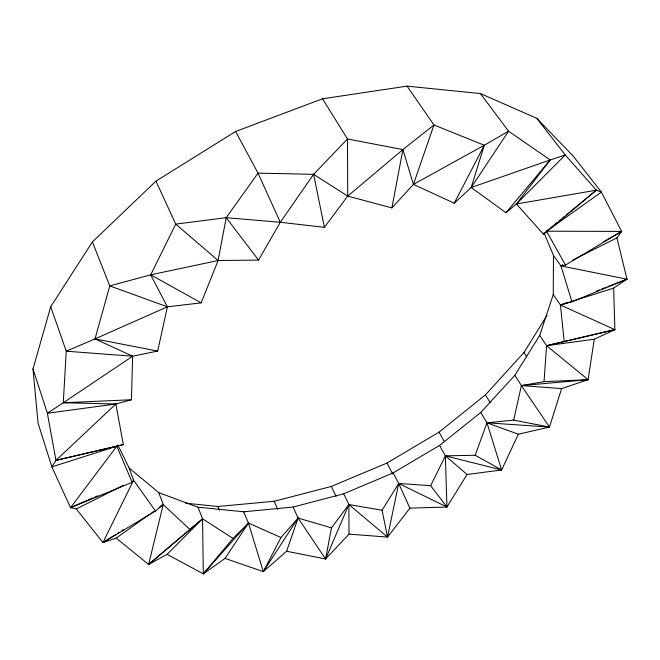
<?xml version="1.0" encoding="UTF-8"?>
<svg xmlns="http://www.w3.org/2000/svg" width="660" height="660" viewBox="0 0 660 660"><rect width="100%" height="100%" fill="white"/><g stroke="black" fill="none" stroke-linecap="round" stroke-linejoin="round"><path stroke-width="0.99" d="M117.802 444.898L129.154 468.031L158.763 492.665L197.983 507.193L243.705 511.797L293.106 507.053L343.678 493.779L393.178 472.898L439.543 445.426L480.777 412.459L514.858 375.268L539.715 335.362L553.245 294.632L553.484 255.428L543.997 232.798M572.896 259.949L616.91 237.88L621.613 231.412L601.367 192.093L573.284 156.181L536.77 118.313L480.422 93.555L407.038 86.147L322.55 98.777L235.603 131.48L155.966 181.129L92.4 241.915L50.713 306.76L33 368.915L47.371 413.259L115.863 403.986L131.431 399.762L132.635 356.218L94.999 338.902L66.256 351.211L63.277 402.757L47.371 413.259L55.96 460.366L51.876 466.876L70.546 507.664L76.304 508.942L123.577 485.232M514.858 375.268L521.392 385.572L544.046 381.637L546.595 345.683L539.715 335.362M439.543 445.426L445.385 455.854L475.2 455.26L486.956 422.804L513.686 420.115L521.392 385.572L561.611 388.608L588.101 379.706L594.28 339.224L614.881 329.637L613.668 288.09L627 279.188L616.91 237.88M92.4 241.915L109.774 285.896L94.999 338.902L167.392 306.809L201.143 302.866L218.097 260.527L226.207 217.684L258.019 173.143L313.607 174.322L347.713 196.102L391.891 207.9L413.432 184.387L484.283 145.249L508.555 131.2L550.201 159.951L565.257 154.984L596.376 190.179L601.367 192.093L546.546 231.198L543.576 234.316L516.4 203.989L550.201 159.951L471.19 187.506L454.245 203.206L413.432 184.387L402.905 149.589L347.498 138.988L322.55 98.777M76.304 508.942L102.935 542.553L116.201 538.114L148.607 564.473L167.112 554.359L203.296 573.854L225.035 558.385L263.307 571.642L286.613 551.248L325.586 558.995L331.468 527.851L348.909 504.545L343.678 493.779M391.891 207.9L402.905 149.589L433.966 124.979L484.283 145.249L471.19 187.506L505.989 212.71L516.4 203.989L565.257 154.984L536.77 118.313M293.106 507.053L298.089 518.059L325.586 558.995L349.024 534.13L387.544 537.075L398.706 483.475L393.178 472.898M50.713 306.76L66.256 351.211L132.635 356.218L157.666 351.062L167.392 306.809L150.711 274.824L175.733 224.12L155.966 181.129M197.983 507.193L202.57 518.793L148.607 564.473L163.226 504.57L158.763 492.665M480.777 412.459L486.956 422.804L518.372 434.206L549.475 427.061L561.611 388.608M286.613 551.248L298.089 518.059L331.468 527.851M413.432 184.387L433.966 124.979L407.038 86.147M325.586 558.995L348.909 504.545L382.074 510.238L398.706 483.475L430.658 485.694L446.935 507.029L467.057 474.482L501.641 469.961L518.372 434.206M190.162 529.741L163.226 504.57L155.488 511.03L102.935 542.553L133.576 480.224L129.154 468.031M430.658 485.694L445.385 455.854L501.641 469.961L486.956 422.804L549.475 427.061L521.392 385.572L588.101 379.706L546.595 345.683L614.881 329.637L560.464 305.019L553.245 294.632M263.307 571.642L280.978 537.545L298.089 518.059L263.307 571.642L248.465 523.083L243.705 511.797M454.245 203.206L484.283 145.249M258.563 260.098L280.294 222.272L313.607 174.322L347.498 138.988L347.713 196.102L324.415 227.337L280.294 222.272L226.207 217.684L175.733 224.12L218.097 260.527L258.563 260.098L226.207 217.684M185.501 503.167L217.932 506.484L274.18 501.27L331.312 486.445L386.983 463.048L439.057 432.151L485.438 394.878L523.99 352.514L547.049 315.282M132.635 356.218L63.277 402.757L115.863 403.986L123.321 444.609L116.82 446.209L70.546 507.664L132.173 482.361L133.576 480.224L155.488 511.03M225.035 558.385L248.465 523.083L280.978 537.545M471.19 187.506L508.555 131.2L480.422 93.555M349.024 534.13L348.909 504.545L387.544 537.075L409.893 508.167L446.935 507.029L445.385 455.854L467.057 474.482M203.296 573.854L232.988 538.42L248.465 523.083L203.296 573.854L202.57 518.793L232.988 538.42M505.989 212.71L550.201 159.951M167.112 554.359L202.57 518.793L148.607 564.473M132.173 482.361L116.82 446.209L55.96 460.366L115.863 403.986M347.713 196.102L402.905 149.589M543.576 234.316L596.376 190.179L516.4 203.989M546.546 231.198L621.613 231.412L565.505 265.072L546.546 231.198L548.914 229.243M550.498 227.939L552.874 225.984M554.449 224.68L556.826 222.733M558.409 221.43L560.777 219.475M562.361 218.171L564.737 216.224M566.313 214.921L568.689 212.965M570.273 211.662L596.376 190.179M116.201 538.114L150.026 513.983M151.676 512.812L153.326 511.632M159.101 507.515L163.226 504.57L160.644 506.204M102.935 542.553L115.855 534.418M117.579 533.33L119.303 532.249M121.886 530.615L123.61 529.534M562.765 264.908L560.983 265.922L571.948 301.793L560.464 305.019L564.168 341.5M603.776 241.568L621.613 231.412M562.815 265.007L560.983 265.922L553.484 255.428M70.546 507.664L93.126 497.83M95.007 497.013L97.828 495.784M571.948 301.793L627 279.188L560.983 265.922L565.505 265.072M567.113 302.437L560.464 305.019L613.668 288.09M596.582 291.002L599.437 289.888M601.334 289.154L606.086 287.306M607.992 286.572L627 279.188M116.82 446.209L51.876 466.876L38.057 423.167L33 368.915M218.097 260.527L150.711 274.824L109.774 285.896L167.392 306.809M55.96 460.366L123.321 444.609M614.881 329.637L546.595 345.683L594.28 339.224M63.277 402.757L131.431 399.762M544.046 381.637L588.101 379.706M94.999 338.902L157.666 351.062M513.686 420.115L549.475 427.061M446.935 507.029L398.706 483.475L409.893 508.167M150.711 274.824L201.143 302.866M475.2 455.26L501.641 469.961M523.99 352.514L526.762 356.788M485.438 394.878L490.132 402.608M439.057 432.151L444.436 441.697M235.603 131.48L258.019 173.143L280.294 222.272M386.983 463.048L392.7 474.004M331.312 486.445L336.072 496.345M274.18 501.27L277.86 509.578M217.932 506.484L219.475 510.279M313.607 174.322L324.415 227.337M382.074 510.238L387.544 537.075"/></g></svg>
